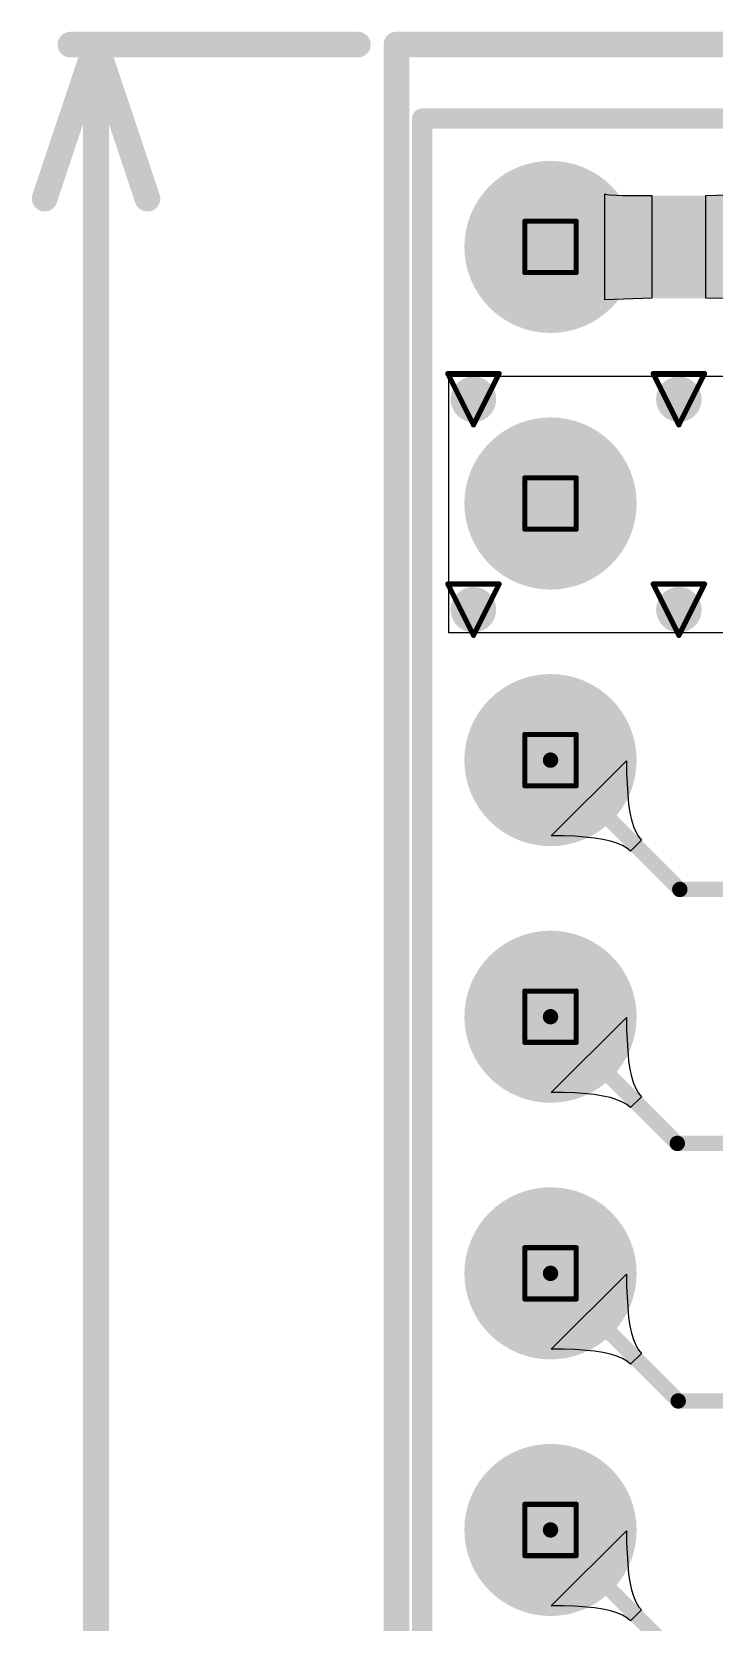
# Model space of a CAD drawing. Header units: millimetres. Extents: x 80 to 220, y 44 to 120.
# Drawn here: x 81.21 to 87.96, y 94.33 to 110.07 of the extents above; entities that cross this region are included whole.
import ezdxf

# ---------------------------------------------------------------- set-up
doc = ezdxf.new("R2010")
doc.units = ezdxf.units.MM
for name, color, linetype in [('BottomLayer', 5, 'Continuous'), ('BottomSolder', 6, 'Continuous'), ('DrillDrawing', 1, 'Continuous'), ('KeepOutLayer', 6, 'Continuous'), ('MultiLayer', 9, 'Continuous'), ('PadHoleLayer', 156, 'Continuous'), ('TopLayer', 1, 'Continuous'), ('TopOverlay', 2, 'Continuous'), ('TopSolder', 216, 'Continuous'), ('ViaHoleLayer', 16, 'Continuous')]:
    doc.layers.add(name, color=color, linetype=linetype)

# ---------------------------------------------------------------- blocks, each defined once
blk = doc.blocks.new('P___HDR2X23_2_54___14')
at = {"layer": 'BottomLayer', "const_width": 0.75}
for points in [[(42.805, 2.54, 1), (43.555, 2.54, 1)], [(45.345, 2.54, 1), (46.095, 2.54, 1)], [(47.885, 2.54, 1), (48.635, 2.54, 1)], [(50.425, 2.54, 1), (51.175, 2.54, 1)], [(52.965, 2.54, 1), (53.715, 2.54, 1)], [(55.505, 2.54, 1), (56.255, 2.54, 1)]]:
    blk.add_lwpolyline(points, format="xyb", close=True, dxfattribs=at)
at = {"layer": 'BottomSolder', "const_width": 0.852}
for points in [[(42.754, 2.54, 1), (43.606, 2.54, 1)], [(45.294, 2.54, 1), (46.146, 2.54, 1)], [(47.834, 2.54, 1), (48.686, 2.54, 1)], [(50.374, 2.54, 1), (51.226, 2.54, 1)], [(52.914, 2.54, 1), (53.766, 2.54, 1)], [(55.454, 2.54, 1), (56.306, 2.54, 1)]]:
    blk.add_lwpolyline(points, format="xyb", close=True, dxfattribs=at)
at = {"layer": 'MultiLayer', "const_width": 0.75}
for points in [[(42.805, 2.54, 1), (43.555, 2.54, 1)], [(45.345, 2.54, 1), (46.095, 2.54, 1)], [(47.885, 2.54, 1), (48.635, 2.54, 1)], [(50.425, 2.54, 1), (51.175, 2.54, 1)], [(52.965, 2.54, 1), (53.715, 2.54, 1)], [(55.505, 2.54, 1), (56.255, 2.54, 1)]]:
    blk.add_lwpolyline(points, format="xyb", close=True, dxfattribs=at)
at = {"layer": 'PadHoleLayer', "const_width": 0.45}
for points in [[(42.955, 2.54, 1), (43.405, 2.54, 1)], [(45.495, 2.54, 1), (45.945, 2.54, 1)], [(48.035, 2.54, 1), (48.485, 2.54, 1)], [(50.575, 2.54, 1), (51.025, 2.54, 1)], [(53.115, 2.54, 1), (53.565, 2.54, 1)], [(55.655, 2.54, 1), (56.105, 2.54, 1)]]:
    blk.add_lwpolyline(points, format="xyb", close=True, dxfattribs=at)
at = {"layer": 'TopLayer', "const_width": 0.75}
for points in [[(42.805, 2.54, 1), (43.555, 2.54, 1)], [(45.345, 2.54, 1), (46.095, 2.54, 1)], [(47.885, 2.54, 1), (48.635, 2.54, 1)], [(50.425, 2.54, 1), (51.175, 2.54, 1)], [(52.965, 2.54, 1), (53.715, 2.54, 1)], [(55.505, 2.54, 1), (56.255, 2.54, 1)]]:
    blk.add_lwpolyline(points, format="xyb", close=True, dxfattribs=at)
at = {"layer": 'TopOverlay', "const_width": 0.2}
for points in [[(-1.27, 3.81), (57.15, 3.81)], [(57.15, 3.81), (57.15, -1.27)]]:
    blk.add_lwpolyline(points, dxfattribs=at)
at = {"layer": 'TopOverlay', "const_width": 0.1}
blk.add_lwpolyline([(57.1, 3.81, 1), (57.2, 3.81, 1)], format="xyb", close=True, dxfattribs=at)
blk.add_lwpolyline([(57.1, 3.81, 1), (57.2, 3.81, 1)], format="xyb", close=True, dxfattribs=at)
at = {"layer": 'TopSolder', "const_width": 0.852}
for points in [[(42.754, 2.54, 1), (43.606, 2.54, 1)], [(45.294, 2.54, 1), (46.146, 2.54, 1)], [(47.834, 2.54, 1), (48.686, 2.54, 1)], [(50.374, 2.54, 1), (51.226, 2.54, 1)], [(52.914, 2.54, 1), (53.766, 2.54, 1)], [(55.454, 2.54, 1), (56.306, 2.54, 1)]]:
    blk.add_lwpolyline(points, format="xyb", close=True, dxfattribs=at)

msp = doc.modelspace()

# ---------------------------------------------------------------- linework, layer by layer
at = {"layer": 'BottomLayer'}
for p, q in [((85.331, 104.121), (85.331, 106.661)), ((85.331, 106.661), (93.601, 106.661)), ((105.87, 104.121), (85.331, 104.121))]:
    msp.add_line(p, q, dxfattribs=at)
at = {"layer": 'BottomLayer', "const_width": 0.225}
for points in [[(85.462, 106.433, 1), (85.687, 106.433, 1)], [(87.494, 106.433, 1), (87.719, 106.433, 1)], [(85.462, 104.35, 1), (85.687, 104.35, 1)], [(87.494, 104.35, 1), (87.719, 104.35, 1)]]:
    msp.add_lwpolyline(points, format="xyb", close=True, dxfattribs=at)
at = {"layer": 'DrillDrawing', "const_width": 0.0508}
for points in [[(86.083, 108.195), (86.591, 108.195)], [(86.083, 107.687), (86.083, 108.195)], [(86.591, 107.687), (86.591, 108.195)], [(86.083, 107.687), (86.591, 107.687)], [(85.321, 106.687), (85.829, 106.687)], [(85.321, 106.687), (85.575, 106.179)], [(85.575, 106.179), (85.829, 106.687)], [(87.353, 106.687), (87.861, 106.687)], [(87.353, 106.687), (87.607, 106.179)], [(87.607, 106.179), (87.861, 106.687)], [(86.083, 105.655), (86.591, 105.655)], [(86.083, 105.147), (86.083, 105.655)], [(86.591, 105.147), (86.591, 105.655)], [(86.083, 105.147), (86.591, 105.147)], [(85.321, 104.604), (85.829, 104.604)], [(85.321, 104.604), (85.575, 104.096)], [(85.575, 104.096), (85.829, 104.604)], [(87.353, 104.604), (87.861, 104.604)], [(87.353, 104.604), (87.607, 104.096)], [(87.607, 104.096), (87.861, 104.604)], [(86.083, 103.115), (86.591, 103.115)], [(86.083, 102.607), (86.083, 103.115)], [(86.591, 102.607), (86.591, 103.115)], [(86.083, 102.607), (86.591, 102.607)], [(86.083, 100.575), (86.591, 100.575)], [(86.083, 100.067), (86.083, 100.575)], [(86.591, 100.067), (86.591, 100.575)], [(86.083, 100.067), (86.591, 100.067)], [(86.083, 98.035), (86.591, 98.035)], [(86.083, 97.527), (86.083, 98.035)], [(86.591, 97.527), (86.591, 98.035)], [(86.083, 97.527), (86.591, 97.527)], [(86.083, 95.495), (86.591, 95.495)], [(86.083, 94.987), (86.083, 95.495)], [(86.591, 94.987), (86.591, 95.495)], [(86.083, 94.987), (86.591, 94.987)]]:
    msp.add_lwpolyline(points, dxfattribs=at)
at = {"layer": 'DrillDrawing', "const_width": 0.0254}
for points in [[(86.07, 108.195, 1), (86.096, 108.195, 1)], [(86.07, 108.195, 1), (86.096, 108.195, 1)], [(86.578, 108.195, 1), (86.604, 108.195, 1)], [(86.578, 108.195, 1), (86.604, 108.195, 1)], [(86.07, 107.687, 1), (86.096, 107.687, 1)], [(86.07, 107.687, 1), (86.096, 107.687, 1)], [(86.578, 107.687, 1), (86.604, 107.687, 1)], [(86.578, 107.687, 1), (86.604, 107.687, 1)], [(85.308, 106.687, 1), (85.334, 106.687, 1)], [(85.308, 106.687, 1), (85.334, 106.687, 1)], [(85.816, 106.687, 1), (85.842, 106.687, 1)], [(85.816, 106.687, 1), (85.842, 106.687, 1)], [(87.34, 106.687, 1), (87.366, 106.687, 1)], [(87.34, 106.687, 1), (87.366, 106.687, 1)], [(87.848, 106.687, 1), (87.874, 106.687, 1)], [(87.848, 106.687, 1), (87.874, 106.687, 1)], [(85.562, 106.179, 1), (85.588, 106.179, 1)], [(85.562, 106.179, 1), (85.588, 106.179, 1)], [(87.594, 106.179, 1), (87.62, 106.179, 1)], [(87.594, 106.179, 1), (87.62, 106.179, 1)], [(86.07, 105.655, 1), (86.096, 105.655, 1)], [(86.07, 105.655, 1), (86.096, 105.655, 1)], [(86.578, 105.655, 1), (86.604, 105.655, 1)], [(86.578, 105.655, 1), (86.604, 105.655, 1)], [(86.07, 105.147, 1), (86.096, 105.147, 1)], [(86.07, 105.147, 1), (86.096, 105.147, 1)], [(86.578, 105.147, 1), (86.604, 105.147, 1)], [(86.578, 105.147, 1), (86.604, 105.147, 1)], [(85.308, 104.604, 1), (85.334, 104.604, 1)], [(85.308, 104.604, 1), (85.334, 104.604, 1)], [(85.816, 104.604, 1), (85.842, 104.604, 1)], [(85.816, 104.604, 1), (85.842, 104.604, 1)], [(87.34, 104.604, 1), (87.366, 104.604, 1)], [(87.34, 104.604, 1), (87.366, 104.604, 1)], [(87.848, 104.604, 1), (87.874, 104.604, 1)], [(87.848, 104.604, 1), (87.874, 104.604, 1)], [(85.562, 104.096, 1), (85.588, 104.096, 1)], [(85.562, 104.096, 1), (85.588, 104.096, 1)], [(87.594, 104.096, 1), (87.62, 104.096, 1)], [(87.594, 104.096, 1), (87.62, 104.096, 1)], [(86.07, 103.115, 1), (86.096, 103.115, 1)], [(86.07, 103.115, 1), (86.096, 103.115, 1)], [(86.578, 103.115, 1), (86.604, 103.115, 1)], [(86.578, 103.115, 1), (86.604, 103.115, 1)], [(86.07, 102.607, 1), (86.096, 102.607, 1)], [(86.07, 102.607, 1), (86.096, 102.607, 1)], [(86.578, 102.607, 1), (86.604, 102.607, 1)], [(86.578, 102.607, 1), (86.604, 102.607, 1)], [(86.07, 100.575, 1), (86.096, 100.575, 1)], [(86.07, 100.575, 1), (86.096, 100.575, 1)], [(86.578, 100.575, 1), (86.604, 100.575, 1)], [(86.578, 100.575, 1), (86.604, 100.575, 1)], [(86.07, 100.067, 1), (86.096, 100.067, 1)], [(86.07, 100.067, 1), (86.096, 100.067, 1)], [(86.578, 100.067, 1), (86.604, 100.067, 1)], [(86.578, 100.067, 1), (86.604, 100.067, 1)], [(86.07, 98.035, 1), (86.096, 98.035, 1)], [(86.07, 98.035, 1), (86.096, 98.035, 1)], [(86.578, 98.035, 1), (86.604, 98.035, 1)], [(86.578, 98.035, 1), (86.604, 98.035, 1)], [(86.07, 97.527, 1), (86.096, 97.527, 1)], [(86.07, 97.527, 1), (86.096, 97.527, 1)], [(86.578, 97.527, 1), (86.604, 97.527, 1)], [(86.578, 97.527, 1), (86.604, 97.527, 1)], [(86.07, 95.495, 1), (86.096, 95.495, 1)], [(86.07, 95.495, 1), (86.096, 95.495, 1)], [(86.578, 95.495, 1), (86.604, 95.495, 1)], [(86.578, 95.495, 1), (86.604, 95.495, 1)], [(86.07, 94.987, 1), (86.096, 94.987, 1)], [(86.07, 94.987, 1), (86.096, 94.987, 1)], [(86.578, 94.987, 1), (86.604, 94.987, 1)], [(86.578, 94.987, 1), (86.604, 94.987, 1)]]:
    msp.add_lwpolyline(points, format="xyb", close=True, dxfattribs=at)
at = {"layer": 'KeepOutLayer', "const_width": 0.254}
for points in [[(84.813, 109.943), (150.313, 109.943)], [(84.813, 49.943), (84.813, 109.943)]]:
    msp.add_lwpolyline(points, dxfattribs=at)
at = {"layer": 'KeepOutLayer', "const_width": 0.127}
msp.add_lwpolyline([(84.749, 109.943, 1), (84.876, 109.943, 1)], format="xyb", close=True, dxfattribs=at)
msp.add_lwpolyline([(84.749, 109.943, 1), (84.876, 109.943, 1)], format="xyb", close=True, dxfattribs=at)
at = {"layer": 'MultiLayer', "const_width": 0.225}
for points in [[(85.462, 106.433, 1), (85.687, 106.433, 1)], [(87.494, 106.433, 1), (87.719, 106.433, 1)], [(85.462, 104.35, 1), (85.687, 104.35, 1)], [(87.494, 104.35, 1), (87.719, 104.35, 1)]]:
    msp.add_lwpolyline(points, format="xyb", close=True, dxfattribs=at)
at = {"layer": 'TopLayer'}
for p, q in [((86.873, 107.416), (86.873, 108.466)), ((86.873, 108.466), (86.88, 108.462)), ((86.88, 108.462), (86.897, 108.459)), ((87.875, 108.449), (88.341, 108.466)), ((86.897, 108.459), (86.922, 108.457)), ((86.922, 108.457), (87.048, 108.451)), ((87.048, 108.451), (87.339, 108.449)), ((87.339, 108.449), (87.339, 107.433)), ((87.875, 107.433), (87.875, 108.449)), ((87.339, 107.433), (86.873, 107.416)), ((88.166, 107.43), (87.875, 107.433)), ((85.331, 104.121), (85.331, 106.661)), ((85.331, 106.661), (93.601, 106.661)), ((97.37, 104.121), (85.331, 104.121)), ((86.344, 102.111), (87.087, 102.853)), ((87.087, 102.853), (87.087, 102.732)), ((87.087, 102.732), (87.108, 102.426)), ((87.108, 102.426), (87.121, 102.343)), ((87.121, 102.343), (87.138, 102.269)), ((87.138, 102.269), (87.158, 102.205)), ((87.158, 102.205), (87.181, 102.15)), ((86.465, 102.11), (86.344, 102.111)), ((86.577, 102.107), (86.465, 102.11)), ((86.772, 102.09), (86.577, 102.107)), ((86.855, 102.076), (86.772, 102.09)), ((86.929, 102.06), (86.855, 102.076)), ((86.993, 102.04), (86.929, 102.06)), ((87.048, 102.017), (86.993, 102.04)), ((87.093, 101.991), (87.048, 102.017)), ((87.237, 102.069), (87.129, 101.961)), ((87.181, 102.15), (87.207, 102.105)), ((87.207, 102.105), (87.237, 102.069)), ((87.129, 101.961), (87.093, 101.991)), ((86.344, 99.571), (87.087, 100.313)), ((87.087, 100.313), (87.087, 100.192)), ((87.087, 100.192), (87.108, 99.886)), ((87.108, 99.886), (87.121, 99.803)), ((87.121, 99.803), (87.138, 99.729)), ((87.138, 99.729), (87.158, 99.665)), ((87.158, 99.665), (87.181, 99.61)), ((86.465, 99.57), (86.344, 99.571)), ((86.577, 99.567), (86.465, 99.57)), ((86.772, 99.55), (86.577, 99.567)), ((86.855, 99.536), (86.772, 99.55)), ((86.929, 99.52), (86.855, 99.536)), ((86.993, 99.5), (86.929, 99.52)), ((87.048, 99.477), (86.993, 99.5)), ((87.237, 99.529), (87.129, 99.421)), ((87.181, 99.61), (87.207, 99.565)), ((87.207, 99.565), (87.237, 99.529)), ((87.093, 99.451), (87.048, 99.477)), ((87.129, 99.421), (87.093, 99.451)), ((86.344, 97.031), (87.087, 97.773)), ((87.087, 97.773), (87.087, 97.652)), ((87.087, 97.652), (87.108, 97.346)), ((87.108, 97.346), (87.121, 97.263)), ((87.121, 97.263), (87.138, 97.189)), ((87.138, 97.189), (87.158, 97.125)), ((86.465, 97.03), (86.344, 97.031)), ((86.577, 97.027), (86.465, 97.03)), ((86.772, 97.01), (86.577, 97.027)), ((86.855, 96.996), (86.772, 97.01)), ((86.929, 96.98), (86.855, 96.996)), ((86.993, 96.96), (86.929, 96.98)), ((87.237, 96.989), (87.129, 96.881)), ((87.158, 97.125), (87.181, 97.07)), ((87.181, 97.07), (87.207, 97.025)), ((87.207, 97.025), (87.237, 96.989)), ((87.048, 96.937), (86.993, 96.96)), ((87.093, 96.911), (87.048, 96.937)), ((87.129, 96.881), (87.093, 96.911)), ((86.344, 94.491), (87.087, 95.233)), ((87.087, 95.233), (87.087, 95.112)), ((87.087, 95.112), (87.108, 94.806)), ((87.108, 94.806), (87.121, 94.723)), ((87.121, 94.723), (87.138, 94.649)), ((87.138, 94.649), (87.158, 94.585)), ((86.465, 94.49), (86.344, 94.491)), ((86.577, 94.487), (86.465, 94.49)), ((86.772, 94.47), (86.577, 94.487)), ((86.855, 94.456), (86.772, 94.47)), ((86.929, 94.44), (86.855, 94.456)), ((87.158, 94.585), (87.181, 94.53)), ((87.181, 94.53), (87.207, 94.485)), ((87.207, 94.485), (87.237, 94.449)), ((86.993, 94.42), (86.929, 94.44)), ((87.048, 94.397), (86.993, 94.42)), ((87.093, 94.371), (87.048, 94.397)), ((87.129, 94.341), (87.093, 94.371)), ((87.237, 94.449), (87.129, 94.341))]:
    msp.add_line(p, q, dxfattribs=at)
for points, const_width in [([(86.337, 107.941), (88.877, 107.941)], 1.016), ([(86.337, 102.861), (87.616, 101.581)], 0.152), ([(87.616, 101.581), (91.138, 101.581)], 0.152), ([(86.337, 100.321), (87.591, 99.067)], 0.152), ([(87.591, 99.067), (91.29, 99.067)], 0.152), ([(86.337, 97.781), (87.6, 96.518)], 0.152), ([(87.6, 96.518), (92.281, 96.518)], 0.152), ([(86.337, 95.241), (87.591, 93.987)], 0.152)]:
    msp.add_lwpolyline(points, dxfattribs=dict(at, const_width=const_width))
for points, const_width in [([(86.083, 107.941, 1), (86.591, 107.941, 1)], 0.508), ([(85.462, 106.433, 1), (85.687, 106.433, 1)], 0.225), ([(87.494, 106.433, 1), (87.719, 106.433, 1)], 0.225), ([(85.462, 104.35, 1), (85.687, 104.35, 1)], 0.225), ([(87.494, 104.35, 1), (87.719, 104.35, 1)], 0.225), ([(86.299, 102.861, 1), (86.375, 102.861, 1)], 0.0762), ([(87.578, 101.581, 1), (87.654, 101.581, 1)], 0.0762), ([(87.578, 101.581, 1), (87.654, 101.581, 1)], 0.0762), ([(86.299, 100.321, 1), (86.375, 100.321, 1)], 0.0762), ([(87.553, 99.067, 1), (87.629, 99.067, 1)], 0.0762), ([(87.553, 99.067, 1), (87.629, 99.067, 1)], 0.0762), ([(86.299, 97.781, 1), (86.375, 97.781, 1)], 0.0762), ([(87.562, 96.518, 1), (87.638, 96.518, 1)], 0.0762), ([(87.562, 96.518, 1), (87.638, 96.518, 1)], 0.0762), ([(86.299, 95.241, 1), (86.375, 95.241, 1)], 0.0762)]:
    msp.add_lwpolyline(points, format="xyb", close=True, dxfattribs=dict(at, const_width=const_width))
at = {"layer": 'TopOverlay', "const_width": 0.254}
for points in [[(81.333, 108.419), (81.841, 109.943)], [(81.587, 109.943), (84.432, 109.943)], [(81.841, 109.943), (82.349, 108.419)], [(81.841, 86.71), (81.841, 109.943)]]:
    msp.add_lwpolyline(points, dxfattribs=at)
at = {"layer": 'TopOverlay', "const_width": 0.127}
for points in [[(81.524, 109.943, 1), (81.651, 109.943, 1)], [(81.778, 109.943, 1), (81.905, 109.943, 1)], [(81.778, 109.943, 1), (81.905, 109.943, 1)], [(81.778, 109.943, 1), (81.905, 109.943, 1)], [(84.368, 109.943, 1), (84.495, 109.943, 1)], [(81.27, 108.419, 1), (81.397, 108.419, 1)], [(82.286, 108.419, 1), (82.413, 108.419, 1)]]:
    msp.add_lwpolyline(points, format="xyb", close=True, dxfattribs=at)
at = {"layer": 'ViaHoleLayer', "const_width": 0.1}
for points in [[(85.525, 106.433, 1), (85.625, 106.433, 1)], [(87.557, 106.433, 1), (87.657, 106.433, 1)], [(85.525, 104.35, 1), (85.625, 104.35, 1)], [(87.557, 104.35, 1), (87.657, 104.35, 1)]]:
    msp.add_lwpolyline(points, format="xyb", close=True, dxfattribs=at)

# ---------------------------------------------------------------- block references
at = {"rotation": 90}
msp.add_blockref('P___HDR2X23_2_54___14', (88.877, 52.061), dxfattribs=at)

doc.saveas('drawing.dxf')
